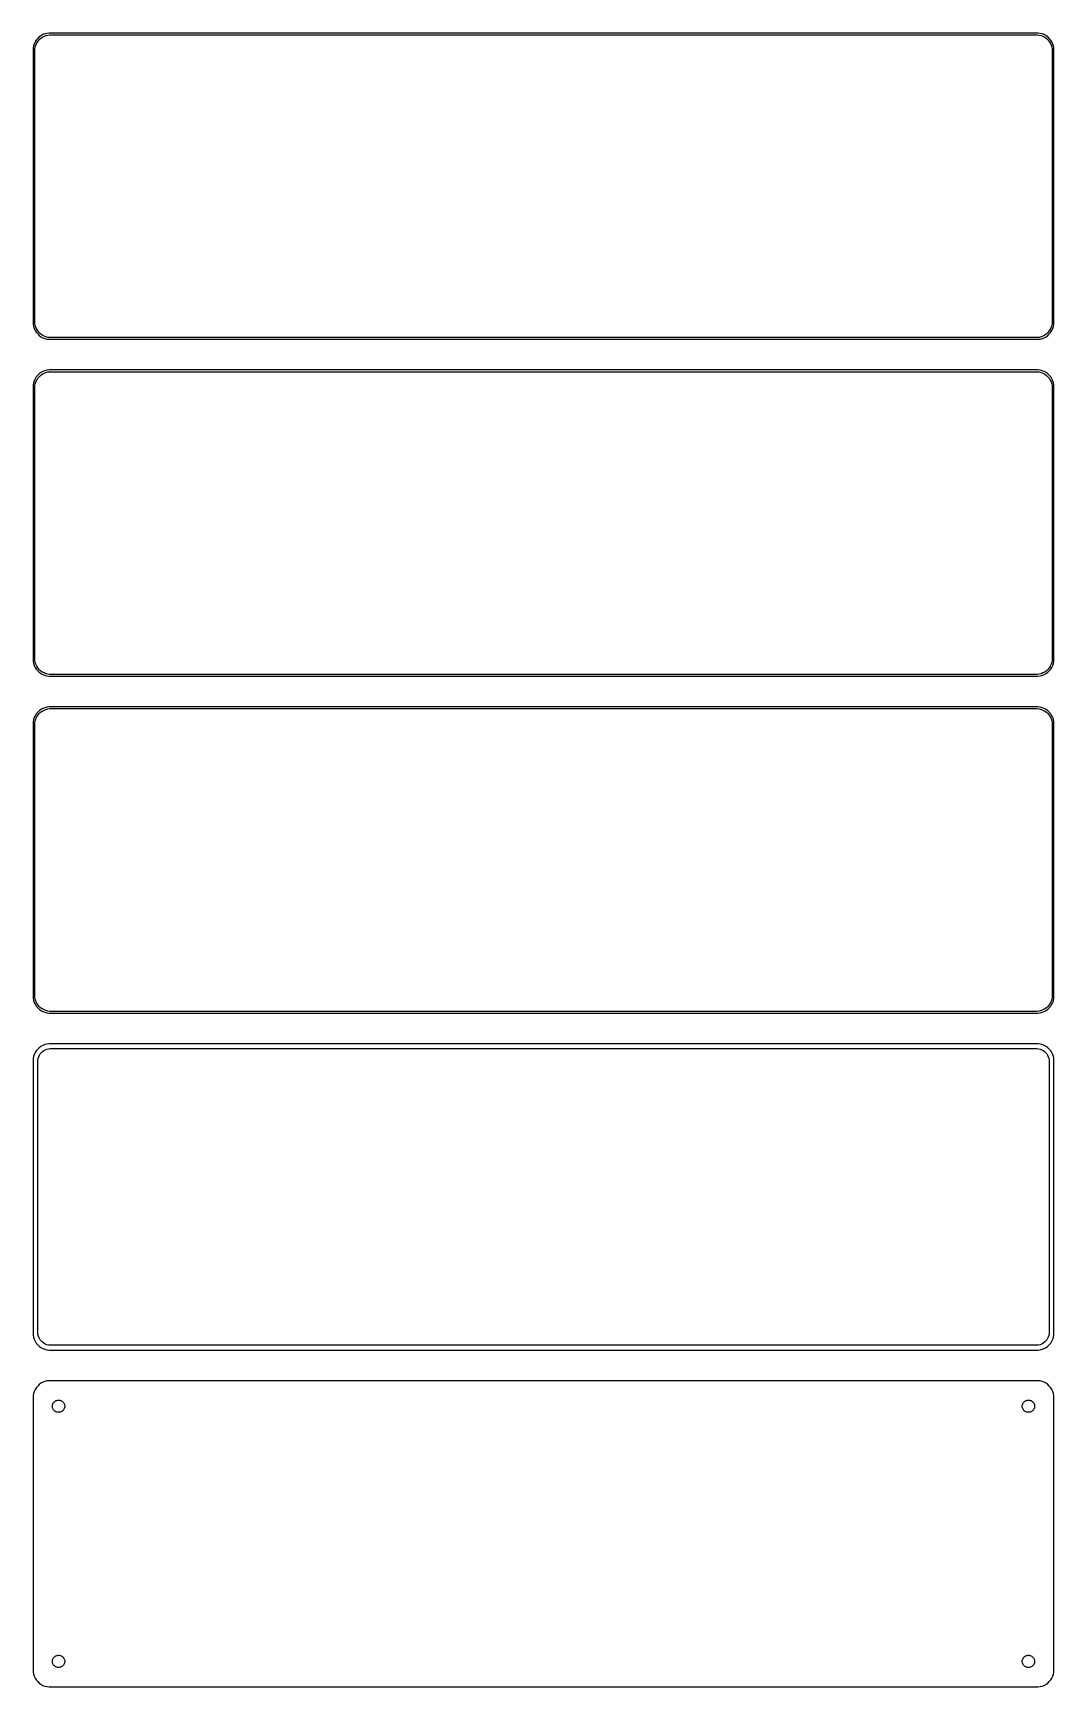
# Model space of a CAD drawing. Header units: metres. Extents: x -150 to 150, y 351 to 837.
import ezdxf

# ---------------------------------------------------------------- set-up
doc = ezdxf.new("R2010")
doc.units = ezdxf.units.M

msp = doc.modelspace()

# ---------------------------------------------------------------- linework, layer by layer
for p, q in [((-147.679, 836.222), (-148.187, 835.853)), ((-147.129, 836.524), (-147.679, 836.222)), ((-147.295, 835.761), (-146.772, 836.048)), ((-146.545, 836.755), (-147.129, 836.524)), ((-146.772, 836.048), (-146.218, 836.268)), ((-145.937, 836.911), (-146.545, 836.755)), ((-146.218, 836.268), (-145.64, 836.416)), ((-145.314, 836.99), (-145.937, 836.911)), ((-145.64, 836.416), (-145.048, 836.491)), ((145.314, 836.99), (-145.314, 836.99)), ((-145.048, 836.491), (145.048, 836.491)), ((145.048, 836.491), (145.64, 836.416)), ((145.937, 836.911), (145.314, 836.99)), ((145.64, 836.416), (146.218, 836.268)), ((146.545, 836.755), (145.937, 836.911)), ((146.218, 836.268), (146.772, 836.048)), ((147.129, 836.524), (146.545, 836.755)), ((146.772, 836.048), (147.295, 835.761)), ((147.679, 836.222), (147.129, 836.524)), ((148.187, 835.853), (147.679, 836.222)), ((-149.961, 832.627), (-150, 832)), ((-150, 832), (-150, 752)), ((-149.843, 833.243), (-149.961, 832.627)), ((-149.649, 833.841), (-149.843, 833.243)), ((-149.382, 834.409), (-149.649, 833.841)), ((-149.5, 831.75), (-149.463, 832.345)), ((-149.5, 752.25), (-149.5, 831.75)), ((-149.463, 832.345), (-149.351, 832.931)), ((-149.045, 834.939), (-149.382, 834.409)), ((-149.351, 832.931), (-149.166, 833.499)), ((-149.166, 833.499), (-148.912, 834.038)), ((-148.645, 835.423), (-149.045, 834.939)), ((-148.912, 834.038), (-148.593, 834.542)), ((-148.187, 835.853), (-148.645, 835.423)), ((-148.593, 834.542), (-148.213, 835.002)), ((-148.213, 835.002), (-147.778, 835.41)), ((-147.778, 835.41), (-147.295, 835.761)), ((147.295, 835.761), (147.778, 835.41)), ((147.778, 835.41), (148.213, 835.002)), ((148.645, 835.423), (148.187, 835.853)), ((148.213, 835.002), (148.593, 834.542)), ((148.593, 834.542), (148.912, 834.038)), ((149.045, 834.939), (148.645, 835.423)), ((148.912, 834.038), (149.166, 833.499)), ((149.382, 834.409), (149.045, 834.939)), ((149.166, 833.499), (149.351, 832.931)), ((149.351, 832.931), (149.463, 832.345)), ((149.649, 833.841), (149.382, 834.409)), ((149.463, 832.345), (149.5, 831.75)), ((149.5, 831.75), (149.5, 752.25)), ((149.843, 833.243), (149.649, 833.841)), ((149.961, 832.627), (149.843, 833.243)), ((150, 832), (149.961, 832.627)), ((150, 752), (150, 832)), ((-150, 752), (-149.961, 751.373)), ((-149.961, 751.373), (-149.843, 750.757)), ((-149.843, 750.757), (-149.649, 750.159)), ((-149.649, 750.159), (-149.382, 749.591)), ((-149.463, 751.655), (-149.5, 752.25)), ((-149.351, 751.069), (-149.463, 751.655)), ((-149.382, 749.591), (-149.045, 749.061)), ((-149.166, 750.501), (-149.351, 751.069)), ((-148.912, 749.962), (-149.166, 750.501)), ((-149.045, 749.061), (-148.645, 748.577)), ((-148.593, 749.458), (-148.912, 749.962)), ((-148.645, 748.577), (-148.187, 748.147)), ((-148.213, 748.998), (-148.593, 749.458)), ((-147.778, 748.59), (-148.213, 748.998)), ((-147.295, 748.239), (-147.778, 748.59)), ((147.778, 748.59), (147.295, 748.239)), ((148.213, 748.998), (147.778, 748.59)), ((148.187, 748.147), (148.645, 748.577)), ((148.593, 749.458), (148.213, 748.998)), ((148.912, 749.962), (148.593, 749.458)), ((148.645, 748.577), (149.045, 749.061)), ((149.166, 750.501), (148.912, 749.962)), ((149.045, 749.061), (149.382, 749.591)), ((149.351, 751.069), (149.166, 750.501)), ((149.463, 751.655), (149.351, 751.069)), ((149.382, 749.591), (149.649, 750.159)), ((149.5, 752.25), (149.463, 751.655)), ((149.649, 750.159), (149.843, 750.757)), ((149.843, 750.757), (149.961, 751.373)), ((149.961, 751.373), (150, 752)), ((-148.187, 748.147), (-147.679, 747.778)), ((-147.679, 747.778), (-147.129, 747.476)), ((-146.772, 747.952), (-147.295, 748.239)), ((-147.129, 747.476), (-146.545, 747.245)), ((-146.218, 747.732), (-146.772, 747.952)), ((-146.545, 747.245), (-145.937, 747.089)), ((-145.64, 747.584), (-146.218, 747.732)), ((-145.937, 747.089), (-145.314, 747.01)), ((-145.048, 747.509), (-145.64, 747.584)), ((-145.314, 747.01), (145.314, 747.01)), ((145.048, 747.509), (-145.048, 747.509)), ((145.64, 747.584), (145.048, 747.509)), ((145.314, 747.01), (145.937, 747.089)), ((146.218, 747.732), (145.64, 747.584)), ((145.937, 747.089), (146.545, 747.245)), ((146.772, 747.952), (146.218, 747.732)), ((146.545, 747.245), (147.129, 747.476)), ((147.295, 748.239), (146.772, 747.952)), ((147.129, 747.476), (147.679, 747.778)), ((147.679, 747.778), (148.187, 748.147)), ((-149.843, 734.243), (-149.961, 733.627)), ((-149.649, 734.841), (-149.843, 734.243)), ((-149.382, 735.409), (-149.649, 734.841)), ((-149.463, 733.345), (-149.351, 733.931)), ((-149.045, 735.939), (-149.382, 735.409)), ((-149.351, 733.931), (-149.166, 734.499)), ((-149.166, 734.499), (-148.912, 735.038)), ((-148.645, 736.423), (-149.045, 735.939)), ((-148.912, 735.038), (-148.593, 735.542)), ((-148.187, 736.853), (-148.645, 736.423)), ((-148.593, 735.542), (-148.213, 736.002)), ((-148.213, 736.002), (-147.778, 736.41)), ((-147.679, 737.222), (-148.187, 736.853)), ((-147.778, 736.41), (-147.295, 736.761)), ((-147.129, 737.524), (-147.679, 737.222)), ((-147.295, 736.761), (-146.772, 737.048)), ((-146.545, 737.755), (-147.129, 737.524)), ((-146.772, 737.048), (-146.218, 737.268)), ((-145.937, 737.911), (-146.545, 737.755)), ((-146.218, 737.268), (-145.64, 737.416)), ((-145.314, 737.99), (-145.937, 737.911)), ((-145.64, 737.416), (-145.048, 737.491)), ((145.314, 737.99), (-145.314, 737.99)), ((-145.048, 737.491), (145.048, 737.491)), ((145.048, 737.491), (145.64, 737.416)), ((145.937, 737.911), (145.314, 737.99)), ((145.64, 737.416), (146.218, 737.268)), ((146.545, 737.755), (145.937, 737.911)), ((146.218, 737.268), (146.772, 737.048)), ((147.129, 737.524), (146.545, 737.755)), ((146.772, 737.048), (147.295, 736.761)), ((147.679, 737.222), (147.129, 737.524)), ((147.295, 736.761), (147.778, 736.41)), ((148.187, 736.853), (147.679, 737.222)), ((147.778, 736.41), (148.213, 736.002)), ((148.645, 736.423), (148.187, 736.853)), ((148.213, 736.002), (148.593, 735.542)), ((148.593, 735.542), (148.912, 735.038)), ((149.045, 735.939), (148.645, 736.423)), ((148.912, 735.038), (149.166, 734.499)), ((149.382, 735.409), (149.045, 735.939)), ((149.166, 734.499), (149.351, 733.931)), ((149.351, 733.931), (149.463, 733.345)), ((149.649, 734.841), (149.382, 735.409)), ((149.843, 734.243), (149.649, 734.841)), ((149.961, 733.627), (149.843, 734.243)), ((-149.961, 733.627), (-150, 733)), ((-150, 733), (-150, 653)), ((-149.5, 732.75), (-149.463, 733.345)), ((-149.5, 653.25), (-149.5, 732.75)), ((149.463, 733.345), (149.5, 732.75)), ((149.5, 732.75), (149.5, 653.25)), ((150, 733), (149.961, 733.627)), ((150, 653), (150, 733)), ((-150, 653), (-149.961, 652.373)), ((-149.961, 652.373), (-149.843, 651.757)), ((-149.843, 651.757), (-149.649, 651.159)), ((-149.463, 652.655), (-149.5, 653.25)), ((-149.351, 652.069), (-149.463, 652.655)), ((-149.166, 651.501), (-149.351, 652.069)), ((-148.912, 650.962), (-149.166, 651.501)), ((149.166, 651.501), (148.912, 650.962)), ((149.351, 652.069), (149.166, 651.501)), ((149.463, 652.655), (149.351, 652.069)), ((149.5, 653.25), (149.463, 652.655)), ((149.649, 651.159), (149.843, 651.757)), ((149.843, 651.757), (149.961, 652.373)), ((149.961, 652.373), (150, 653)), ((-149.649, 651.159), (-149.382, 650.591)), ((-149.382, 650.591), (-149.045, 650.061)), ((-149.045, 650.061), (-148.645, 649.577)), ((-148.593, 650.458), (-148.912, 650.962)), ((-148.645, 649.577), (-148.187, 649.147)), ((-148.213, 649.998), (-148.593, 650.458)), ((-147.778, 649.59), (-148.213, 649.998)), ((-148.187, 649.147), (-147.679, 648.778)), ((-147.295, 649.239), (-147.778, 649.59)), ((-147.679, 648.778), (-147.129, 648.476)), ((-146.772, 648.952), (-147.295, 649.239)), ((-147.129, 648.476), (-146.545, 648.245)), ((-146.218, 648.732), (-146.772, 648.952)), ((-146.545, 648.245), (-145.937, 648.089)), ((-145.64, 648.584), (-146.218, 648.732)), ((-145.937, 648.089), (-145.314, 648.01)), ((-145.048, 648.509), (-145.64, 648.584)), ((-145.314, 648.01), (145.314, 648.01)), ((145.048, 648.509), (-145.048, 648.509)), ((145.64, 648.584), (145.048, 648.509)), ((145.314, 648.01), (145.937, 648.089)), ((146.218, 648.732), (145.64, 648.584)), ((145.937, 648.089), (146.545, 648.245)), ((146.772, 648.952), (146.218, 648.732)), ((146.545, 648.245), (147.129, 648.476)), ((147.295, 649.239), (146.772, 648.952)), ((147.129, 648.476), (147.679, 648.778)), ((147.778, 649.59), (147.295, 649.239)), ((147.679, 648.778), (148.187, 649.147)), ((148.213, 649.998), (147.778, 649.59)), ((148.187, 649.147), (148.645, 649.577)), ((148.593, 650.458), (148.213, 649.998)), ((148.912, 650.962), (148.593, 650.458)), ((148.645, 649.577), (149.045, 650.061)), ((149.045, 650.061), (149.382, 650.591)), ((149.382, 650.591), (149.649, 651.159)), ((-149.045, 636.939), (-149.382, 636.409)), ((-148.645, 637.423), (-149.045, 636.939)), ((-148.187, 637.853), (-148.645, 637.423)), ((-148.593, 636.542), (-148.213, 637.002)), ((-148.213, 637.002), (-147.778, 637.41)), ((-147.679, 638.222), (-148.187, 637.853)), ((-147.778, 637.41), (-147.295, 637.761)), ((-147.129, 638.524), (-147.679, 638.222)), ((-147.295, 637.761), (-146.772, 638.048)), ((-146.545, 638.755), (-147.129, 638.524)), ((-146.772, 638.048), (-146.218, 638.268)), ((-145.937, 638.911), (-146.545, 638.755)), ((-146.218, 638.268), (-145.64, 638.416)), ((-145.314, 638.99), (-145.937, 638.911)), ((-145.64, 638.416), (-145.048, 638.491)), ((145.314, 638.99), (-145.314, 638.99)), ((-145.048, 638.491), (145.048, 638.491)), ((145.048, 638.491), (145.64, 638.416)), ((145.937, 638.911), (145.314, 638.99)), ((145.64, 638.416), (146.218, 638.268)), ((146.545, 638.755), (145.937, 638.911)), ((146.218, 638.268), (146.772, 638.048)), ((147.129, 638.524), (146.545, 638.755)), ((146.772, 638.048), (147.295, 637.761)), ((147.679, 638.222), (147.129, 638.524)), ((147.295, 637.761), (147.778, 637.41)), ((148.187, 637.853), (147.679, 638.222)), ((147.778, 637.41), (148.213, 637.002)), ((148.645, 637.423), (148.187, 637.853)), ((148.213, 637.002), (148.593, 636.542)), ((149.045, 636.939), (148.645, 637.423)), ((149.382, 636.409), (149.045, 636.939)), ((-149.961, 634.627), (-150, 634)), ((-150, 634), (-150, 554)), ((-149.843, 635.243), (-149.961, 634.627)), ((-149.649, 635.841), (-149.843, 635.243)), ((-149.382, 636.409), (-149.649, 635.841)), ((-149.5, 633.75), (-149.463, 634.345)), ((-149.5, 554.25), (-149.5, 633.75)), ((-149.463, 634.345), (-149.351, 634.931)), ((-149.351, 634.931), (-149.166, 635.499)), ((-149.166, 635.499), (-148.912, 636.038)), ((-148.912, 636.038), (-148.593, 636.542)), ((148.593, 636.542), (148.912, 636.038)), ((148.912, 636.038), (149.166, 635.499)), ((149.166, 635.499), (149.351, 634.931)), ((149.351, 634.931), (149.463, 634.345)), ((149.649, 635.841), (149.382, 636.409)), ((149.463, 634.345), (149.5, 633.75)), ((149.5, 633.75), (149.5, 554.25)), ((149.843, 635.243), (149.649, 635.841)), ((149.961, 634.627), (149.843, 635.243)), ((150, 634), (149.961, 634.627)), ((150, 554), (150, 634)), ((-149.463, 553.655), (-149.5, 554.25)), ((149.5, 554.25), (149.463, 553.655)), ((-150, 554), (-149.961, 553.373)), ((-149.961, 553.373), (-149.843, 552.757)), ((-149.843, 552.757), (-149.649, 552.159)), ((-149.649, 552.159), (-149.382, 551.591)), ((-149.351, 553.069), (-149.463, 553.655)), ((-149.382, 551.591), (-149.045, 551.061)), ((-149.166, 552.501), (-149.351, 553.069)), ((-148.912, 551.962), (-149.166, 552.501)), ((-149.045, 551.061), (-148.645, 550.577)), ((-148.593, 551.458), (-148.912, 551.962)), ((-148.645, 550.577), (-148.187, 550.147)), ((-148.213, 550.998), (-148.593, 551.458)), ((-147.778, 550.59), (-148.213, 550.998)), ((-148.187, 550.147), (-147.679, 549.778)), ((-147.295, 550.239), (-147.778, 550.59)), ((-147.679, 549.778), (-147.129, 549.476)), ((-146.772, 549.952), (-147.295, 550.239)), ((-147.129, 549.476), (-146.545, 549.245)), ((-146.218, 549.732), (-146.772, 549.952)), ((-146.545, 549.245), (-145.937, 549.089)), ((-145.64, 549.584), (-146.218, 549.732)), ((-145.048, 549.509), (-145.64, 549.584)), ((145.048, 549.509), (-145.048, 549.509)), ((145.64, 549.584), (145.048, 549.509)), ((146.218, 549.732), (145.64, 549.584)), ((145.937, 549.089), (146.545, 549.245)), ((146.772, 549.952), (146.218, 549.732)), ((146.545, 549.245), (147.129, 549.476)), ((147.295, 550.239), (146.772, 549.952)), ((147.129, 549.476), (147.679, 549.778)), ((147.778, 550.59), (147.295, 550.239)), ((147.679, 549.778), (148.187, 550.147)), ((148.213, 550.998), (147.778, 550.59)), ((148.187, 550.147), (148.645, 550.577)), ((148.593, 551.458), (148.213, 550.998)), ((148.912, 551.962), (148.593, 551.458)), ((148.645, 550.577), (149.045, 551.061)), ((149.166, 552.501), (148.912, 551.962)), ((149.045, 551.061), (149.382, 551.591)), ((149.351, 553.069), (149.166, 552.501)), ((149.463, 553.655), (149.351, 553.069)), ((149.382, 551.591), (149.649, 552.159)), ((149.649, 552.159), (149.843, 552.757)), ((149.843, 552.757), (149.961, 553.373)), ((149.961, 553.373), (150, 554)), ((-145.937, 549.089), (-145.314, 549.01)), ((-145.314, 549.01), (145.314, 549.01)), ((145.314, 549.01), (145.937, 549.089)), ((-147.129, 539.524), (-147.679, 539.222)), ((-146.545, 539.755), (-147.129, 539.524)), ((-145.937, 539.911), (-146.545, 539.755)), ((-145.314, 539.99), (-145.937, 539.911)), ((145.314, 539.99), (-145.314, 539.99)), ((145.937, 539.911), (145.314, 539.99)), ((146.545, 539.755), (145.937, 539.911)), ((147.129, 539.524), (146.545, 539.755)), ((147.679, 539.222), (147.129, 539.524)), ((-149.961, 535.627), (-150, 535)), ((-150, 535), (-150, 455)), ((-149.843, 536.243), (-149.961, 535.627)), ((-149.649, 536.841), (-149.843, 536.243)), ((-149.382, 537.409), (-149.649, 536.841)), ((-149.045, 537.939), (-149.382, 537.409)), ((-148.645, 538.423), (-149.045, 537.939)), ((-148.187, 538.853), (-148.645, 538.423)), ((-148.619, 534.75), (-148.589, 535.235)), ((-148.619, 455.25), (-148.619, 534.75)), ((-148.589, 535.235), (-148.498, 535.712)), ((-148.498, 535.712), (-148.348, 536.174)), ((-148.348, 536.174), (-148.141, 536.614)), ((-147.679, 539.222), (-148.187, 538.853)), ((-148.141, 536.614), (-147.88, 537.024)), ((-147.88, 537.024), (-147.571, 537.399)), ((-147.571, 537.399), (-147.216, 537.731)), ((-147.216, 537.731), (-146.823, 538.017)), ((-146.823, 538.017), (-146.398, 538.251)), ((-146.398, 538.251), (-145.946, 538.43)), ((-145.946, 538.43), (-145.475, 538.551)), ((-145.475, 538.551), (-144.993, 538.612)), ((-144.993, 538.612), (144.993, 538.612)), ((144.993, 538.612), (145.475, 538.551)), ((145.475, 538.551), (145.946, 538.43)), ((145.946, 538.43), (146.398, 538.251)), ((146.398, 538.251), (146.823, 538.017)), ((146.823, 538.017), (147.216, 537.731)), ((147.216, 537.731), (147.571, 537.399)), ((147.571, 537.399), (147.88, 537.024)), ((148.187, 538.853), (147.679, 539.222)), ((147.88, 537.024), (148.141, 536.614)), ((148.141, 536.614), (148.348, 536.174)), ((148.645, 538.423), (148.187, 538.853)), ((148.348, 536.174), (148.498, 535.712)), ((148.498, 535.712), (148.589, 535.235)), ((148.589, 535.235), (148.619, 534.75)), ((148.619, 534.75), (148.619, 455.25)), ((149.045, 537.939), (148.645, 538.423)), ((149.382, 537.409), (149.045, 537.939)), ((149.649, 536.841), (149.382, 537.409)), ((149.843, 536.243), (149.649, 536.841)), ((149.961, 535.627), (149.843, 536.243)), ((150, 535), (149.961, 535.627)), ((150, 455), (150, 535)), ((-150, 455), (-149.961, 454.373)), ((-149.961, 454.373), (-149.843, 453.757)), ((-149.843, 453.757), (-149.649, 453.159)), ((-149.649, 453.159), (-149.382, 452.591)), ((-149.382, 452.591), (-149.045, 452.061)), ((-149.045, 452.061), (-148.645, 451.577)), ((-148.589, 454.765), (-148.619, 455.25)), ((-148.498, 454.288), (-148.589, 454.765)), ((-148.348, 453.826), (-148.498, 454.288)), ((-148.141, 453.386), (-148.348, 453.826)), ((-147.88, 452.976), (-148.141, 453.386)), ((-147.571, 452.601), (-147.88, 452.976)), ((-147.216, 452.269), (-147.571, 452.601)), ((-146.823, 451.983), (-147.216, 452.269)), ((-146.398, 451.749), (-146.823, 451.983)), ((146.823, 451.983), (146.398, 451.749)), ((147.216, 452.269), (146.823, 451.983)), ((147.571, 452.601), (147.216, 452.269)), ((147.88, 452.976), (147.571, 452.601)), ((148.141, 453.386), (147.88, 452.976)), ((148.348, 453.826), (148.141, 453.386)), ((148.498, 454.288), (148.348, 453.826)), ((148.589, 454.765), (148.498, 454.288)), ((148.619, 455.25), (148.589, 454.765)), ((148.645, 451.577), (149.045, 452.061)), ((149.045, 452.061), (149.382, 452.591)), ((149.382, 452.591), (149.649, 453.159)), ((149.649, 453.159), (149.843, 453.757)), ((149.843, 453.757), (149.961, 454.373)), ((149.961, 454.373), (150, 455)), ((-148.645, 451.577), (-148.187, 451.147)), ((-148.187, 451.147), (-147.679, 450.778)), ((-147.679, 450.778), (-147.129, 450.476)), ((-147.129, 450.476), (-146.545, 450.245)), ((-146.545, 450.245), (-145.937, 450.089)), ((-145.946, 451.57), (-146.398, 451.749)), ((-145.475, 451.449), (-145.946, 451.57)), ((-145.937, 450.089), (-145.314, 450.01)), ((-144.993, 451.388), (-145.475, 451.449)), ((-145.314, 450.01), (145.314, 450.01)), ((144.993, 451.388), (-144.993, 451.388)), ((145.475, 451.449), (144.993, 451.388)), ((145.314, 450.01), (145.937, 450.089)), ((145.946, 451.57), (145.475, 451.449)), ((145.937, 450.089), (146.545, 450.245)), ((146.398, 451.749), (145.946, 451.57)), ((146.545, 450.245), (147.129, 450.476)), ((147.129, 450.476), (147.679, 450.778)), ((147.679, 450.778), (148.187, 451.147)), ((148.187, 451.147), (148.645, 451.577)), ((-149.649, 437.841), (-149.843, 437.243)), ((-149.382, 438.409), (-149.649, 437.841)), ((-149.045, 438.939), (-149.382, 438.409)), ((-148.645, 439.423), (-149.045, 438.939)), ((-148.187, 439.853), (-148.645, 439.423)), ((-147.679, 440.222), (-148.187, 439.853)), ((-147.129, 440.524), (-147.679, 440.222)), ((-146.545, 440.755), (-147.129, 440.524)), ((-145.937, 440.911), (-146.545, 440.755)), ((-145.314, 440.99), (-145.937, 440.911)), ((145.314, 440.99), (-145.314, 440.99)), ((145.937, 440.911), (145.314, 440.99)), ((146.545, 440.755), (145.937, 440.911)), ((147.129, 440.524), (146.545, 440.755)), ((147.679, 440.222), (147.129, 440.524)), ((148.187, 439.853), (147.679, 440.222)), ((148.645, 439.423), (148.187, 439.853)), ((149.045, 438.939), (148.645, 439.423)), ((149.382, 438.409), (149.045, 438.939)), ((149.649, 437.841), (149.382, 438.409)), ((149.843, 437.243), (149.649, 437.841)), ((-149.961, 436.627), (-150, 436)), ((-150, 436), (-150, 356)), ((-149.843, 437.243), (-149.961, 436.627)), ((-144.3, 433.5), (-144.286, 433.726)), ((-144.286, 433.274), (-144.3, 433.5)), ((-144.286, 433.726), (-144.243, 433.948)), ((-144.243, 433.052), (-144.286, 433.274)), ((-144.243, 433.948), (-144.174, 434.163)), ((-144.174, 432.837), (-144.243, 433.052)), ((-144.174, 434.163), (-144.077, 434.367)), ((-144.077, 432.633), (-144.174, 432.837)), ((-144.077, 434.367), (-143.956, 434.558)), ((-143.956, 432.442), (-144.077, 432.633)), ((-143.956, 434.558), (-143.812, 434.732)), ((-143.812, 434.732), (-143.647, 434.887)), ((-143.647, 434.887), (-143.464, 435.02)), ((-143.464, 435.02), (-143.266, 435.129)), ((-143.266, 435.129), (-143.056, 435.212)), ((-143.056, 435.212), (-142.837, 435.268)), ((-142.837, 435.268), (-142.613, 435.296)), ((-142.613, 435.296), (-142.387, 435.296)), ((-142.387, 435.296), (-142.163, 435.268)), ((-142.163, 435.268), (-141.944, 435.212)), ((-141.944, 435.212), (-141.734, 435.129)), ((-141.734, 435.129), (-141.536, 435.02)), ((-141.536, 435.02), (-141.353, 434.887)), ((-141.353, 434.887), (-141.188, 434.732)), ((-141.188, 434.732), (-141.044, 434.558)), ((-141.044, 434.558), (-140.923, 434.367)), ((-140.923, 432.633), (-141.044, 432.442)), ((-140.923, 434.367), (-140.826, 434.163)), ((-140.826, 432.837), (-140.923, 432.633)), ((-140.826, 434.163), (-140.757, 433.948)), ((-140.757, 433.052), (-140.826, 432.837)), ((-140.757, 433.948), (-140.714, 433.726)), ((-140.714, 433.274), (-140.757, 433.052)), ((-140.714, 433.726), (-140.7, 433.5)), ((-140.7, 433.5), (-140.714, 433.274)), ((140.7, 433.5), (140.714, 433.726)), ((140.714, 433.274), (140.7, 433.5)), ((140.714, 433.726), (140.757, 433.948)), ((140.757, 433.052), (140.714, 433.274)), ((140.757, 433.948), (140.826, 434.163)), ((140.826, 432.837), (140.757, 433.052)), ((140.826, 434.163), (140.923, 434.367)), ((140.923, 432.633), (140.826, 432.837)), ((140.923, 434.367), (141.044, 434.558)), ((141.044, 432.442), (140.923, 432.633)), ((141.044, 434.558), (141.188, 434.732)), ((141.188, 434.732), (141.353, 434.887)), ((141.353, 434.887), (141.536, 435.02)), ((141.536, 435.02), (141.734, 435.129)), ((141.734, 435.129), (141.944, 435.212)), ((141.944, 435.212), (142.163, 435.268)), ((142.163, 435.268), (142.387, 435.296)), ((142.387, 435.296), (142.613, 435.296)), ((142.613, 435.296), (142.837, 435.268)), ((142.837, 435.268), (143.056, 435.212)), ((143.056, 435.212), (143.266, 435.129)), ((143.266, 435.129), (143.464, 435.02)), ((143.464, 435.02), (143.647, 434.887)), ((143.647, 434.887), (143.812, 434.732)), ((143.812, 434.732), (143.956, 434.558)), ((143.956, 434.558), (144.077, 434.367)), ((144.077, 432.633), (143.956, 432.442)), ((144.077, 434.367), (144.174, 434.163)), ((144.174, 432.837), (144.077, 432.633)), ((144.174, 434.163), (144.243, 433.948)), ((144.243, 433.052), (144.174, 432.837)), ((144.243, 433.948), (144.286, 433.726)), ((144.286, 433.274), (144.243, 433.052)), ((144.286, 433.726), (144.3, 433.5)), ((144.3, 433.5), (144.286, 433.274)), ((149.961, 436.627), (149.843, 437.243)), ((150, 436), (149.961, 436.627)), ((150, 356), (150, 436)), ((-143.812, 432.268), (-143.956, 432.442)), ((-143.647, 432.113), (-143.812, 432.268)), ((-143.464, 431.98), (-143.647, 432.113)), ((-143.266, 431.871), (-143.464, 431.98)), ((-143.056, 431.788), (-143.266, 431.871)), ((-142.837, 431.732), (-143.056, 431.788)), ((-142.613, 431.704), (-142.837, 431.732)), ((-142.387, 431.704), (-142.613, 431.704)), ((-142.163, 431.732), (-142.387, 431.704)), ((-141.944, 431.788), (-142.163, 431.732)), ((-141.734, 431.871), (-141.944, 431.788)), ((-141.536, 431.98), (-141.734, 431.871)), ((-141.353, 432.113), (-141.536, 431.98)), ((-141.188, 432.268), (-141.353, 432.113)), ((-141.044, 432.442), (-141.188, 432.268)), ((141.188, 432.268), (141.044, 432.442)), ((141.353, 432.113), (141.188, 432.268)), ((141.536, 431.98), (141.353, 432.113)), ((141.734, 431.871), (141.536, 431.98)), ((141.944, 431.788), (141.734, 431.871)), ((142.163, 431.732), (141.944, 431.788)), ((142.387, 431.704), (142.163, 431.732)), ((142.613, 431.704), (142.387, 431.704)), ((142.837, 431.732), (142.613, 431.704)), ((143.056, 431.788), (142.837, 431.732)), ((143.266, 431.871), (143.056, 431.788)), ((143.464, 431.98), (143.266, 431.871)), ((143.647, 432.113), (143.464, 431.98)), ((143.812, 432.268), (143.647, 432.113)), ((143.956, 432.442), (143.812, 432.268)), ((-143.956, 359.558), (-143.812, 359.732)), ((-143.812, 359.732), (-143.647, 359.887)), ((-143.647, 359.887), (-143.464, 360.02)), ((-143.464, 360.02), (-143.266, 360.129)), ((-143.266, 360.129), (-143.056, 360.212)), ((-143.056, 360.212), (-142.837, 360.268)), ((-142.837, 360.268), (-142.613, 360.296)), ((-142.613, 360.296), (-142.387, 360.296)), ((-142.387, 360.296), (-142.163, 360.268)), ((-142.163, 360.268), (-141.944, 360.212)), ((-141.944, 360.212), (-141.734, 360.129)), ((-141.734, 360.129), (-141.536, 360.02)), ((-141.536, 360.02), (-141.353, 359.887)), ((-141.353, 359.887), (-141.188, 359.732)), ((-141.188, 359.732), (-141.044, 359.558)), ((141.044, 359.558), (141.188, 359.732)), ((141.188, 359.732), (141.353, 359.887)), ((141.353, 359.887), (141.536, 360.02)), ((141.536, 360.02), (141.734, 360.129)), ((141.734, 360.129), (141.944, 360.212)), ((141.944, 360.212), (142.163, 360.268)), ((142.163, 360.268), (142.387, 360.296)), ((142.387, 360.296), (142.613, 360.296)), ((142.613, 360.296), (142.837, 360.268)), ((142.837, 360.268), (143.056, 360.212)), ((143.056, 360.212), (143.266, 360.129)), ((143.266, 360.129), (143.464, 360.02)), ((143.464, 360.02), (143.647, 359.887)), ((143.647, 359.887), (143.812, 359.732)), ((143.812, 359.732), (143.956, 359.558)), ((-150, 356), (-149.961, 355.373)), ((-149.961, 355.373), (-149.843, 354.757)), ((-144.3, 358.5), (-144.286, 358.726)), ((-144.286, 358.274), (-144.3, 358.5)), ((-144.286, 358.726), (-144.243, 358.948)), ((-144.243, 358.052), (-144.286, 358.274)), ((-144.243, 358.948), (-144.174, 359.163)), ((-144.174, 357.837), (-144.243, 358.052)), ((-144.174, 359.163), (-144.077, 359.367)), ((-144.077, 357.633), (-144.174, 357.837)), ((-144.077, 359.367), (-143.956, 359.558)), ((-143.956, 357.442), (-144.077, 357.633)), ((-143.812, 357.268), (-143.956, 357.442)), ((-143.647, 357.113), (-143.812, 357.268)), ((-143.464, 356.98), (-143.647, 357.113)), ((-143.266, 356.871), (-143.464, 356.98)), ((-143.056, 356.788), (-143.266, 356.871)), ((-142.837, 356.732), (-143.056, 356.788)), ((-142.613, 356.704), (-142.837, 356.732)), ((-142.387, 356.704), (-142.613, 356.704)), ((-142.163, 356.732), (-142.387, 356.704)), ((-141.944, 356.788), (-142.163, 356.732)), ((-141.734, 356.871), (-141.944, 356.788)), ((-141.536, 356.98), (-141.734, 356.871)), ((-141.353, 357.113), (-141.536, 356.98)), ((-141.188, 357.268), (-141.353, 357.113)), ((-141.044, 357.442), (-141.188, 357.268)), ((-141.044, 359.558), (-140.923, 359.367)), ((-140.923, 357.633), (-141.044, 357.442)), ((-140.923, 359.367), (-140.826, 359.163)), ((-140.826, 357.837), (-140.923, 357.633)), ((-140.826, 359.163), (-140.757, 358.948)), ((-140.757, 358.052), (-140.826, 357.837)), ((-140.757, 358.948), (-140.714, 358.726)), ((-140.714, 358.274), (-140.757, 358.052)), ((-140.714, 358.726), (-140.7, 358.5)), ((-140.7, 358.5), (-140.714, 358.274)), ((140.7, 358.5), (140.714, 358.726)), ((140.714, 358.274), (140.7, 358.5)), ((140.714, 358.726), (140.757, 358.948)), ((140.757, 358.052), (140.714, 358.274)), ((140.757, 358.948), (140.826, 359.163)), ((140.826, 357.837), (140.757, 358.052)), ((140.826, 359.163), (140.923, 359.367)), ((140.923, 357.633), (140.826, 357.837)), ((140.923, 359.367), (141.044, 359.558)), ((141.044, 357.442), (140.923, 357.633)), ((141.188, 357.268), (141.044, 357.442)), ((141.353, 357.113), (141.188, 357.268)), ((141.536, 356.98), (141.353, 357.113)), ((141.734, 356.871), (141.536, 356.98)), ((141.944, 356.788), (141.734, 356.871)), ((142.163, 356.732), (141.944, 356.788)), ((142.387, 356.704), (142.163, 356.732)), ((142.613, 356.704), (142.387, 356.704)), ((142.837, 356.732), (142.613, 356.704)), ((143.056, 356.788), (142.837, 356.732)), ((143.266, 356.871), (143.056, 356.788)), ((143.464, 356.98), (143.266, 356.871)), ((143.647, 357.113), (143.464, 356.98)), ((143.812, 357.268), (143.647, 357.113)), ((143.956, 357.442), (143.812, 357.268)), ((143.956, 359.558), (144.077, 359.367)), ((144.077, 357.633), (143.956, 357.442)), ((144.077, 359.367), (144.174, 359.163)), ((144.174, 357.837), (144.077, 357.633)), ((144.174, 359.163), (144.243, 358.948)), ((144.243, 358.052), (144.174, 357.837)), ((144.243, 358.948), (144.286, 358.726)), ((144.286, 358.274), (144.243, 358.052)), ((144.286, 358.726), (144.3, 358.5)), ((144.3, 358.5), (144.286, 358.274)), ((149.843, 354.757), (149.961, 355.373)), ((149.961, 355.373), (150, 356)), ((-149.843, 354.757), (-149.649, 354.159)), ((-149.649, 354.159), (-149.382, 353.591)), ((-149.382, 353.591), (-149.045, 353.061)), ((-149.045, 353.061), (-148.645, 352.577)), ((-148.645, 352.577), (-148.187, 352.147)), ((-148.187, 352.147), (-147.679, 351.778)), ((-147.679, 351.778), (-147.129, 351.476)), ((-147.129, 351.476), (-146.545, 351.245)), ((-146.545, 351.245), (-145.937, 351.089)), ((-145.937, 351.089), (-145.314, 351.01)), ((-145.314, 351.01), (145.314, 351.01)), ((145.314, 351.01), (145.937, 351.089)), ((145.937, 351.089), (146.545, 351.245)), ((146.545, 351.245), (147.129, 351.476)), ((147.129, 351.476), (147.679, 351.778)), ((147.679, 351.778), (148.187, 352.147)), ((148.187, 352.147), (148.645, 352.577)), ((148.645, 352.577), (149.045, 353.061)), ((149.045, 353.061), (149.382, 353.591)), ((149.382, 353.591), (149.649, 354.159)), ((149.649, 354.159), (149.843, 354.757))]:
    msp.add_line(p, q)

doc.saveas('drawing.dxf')
